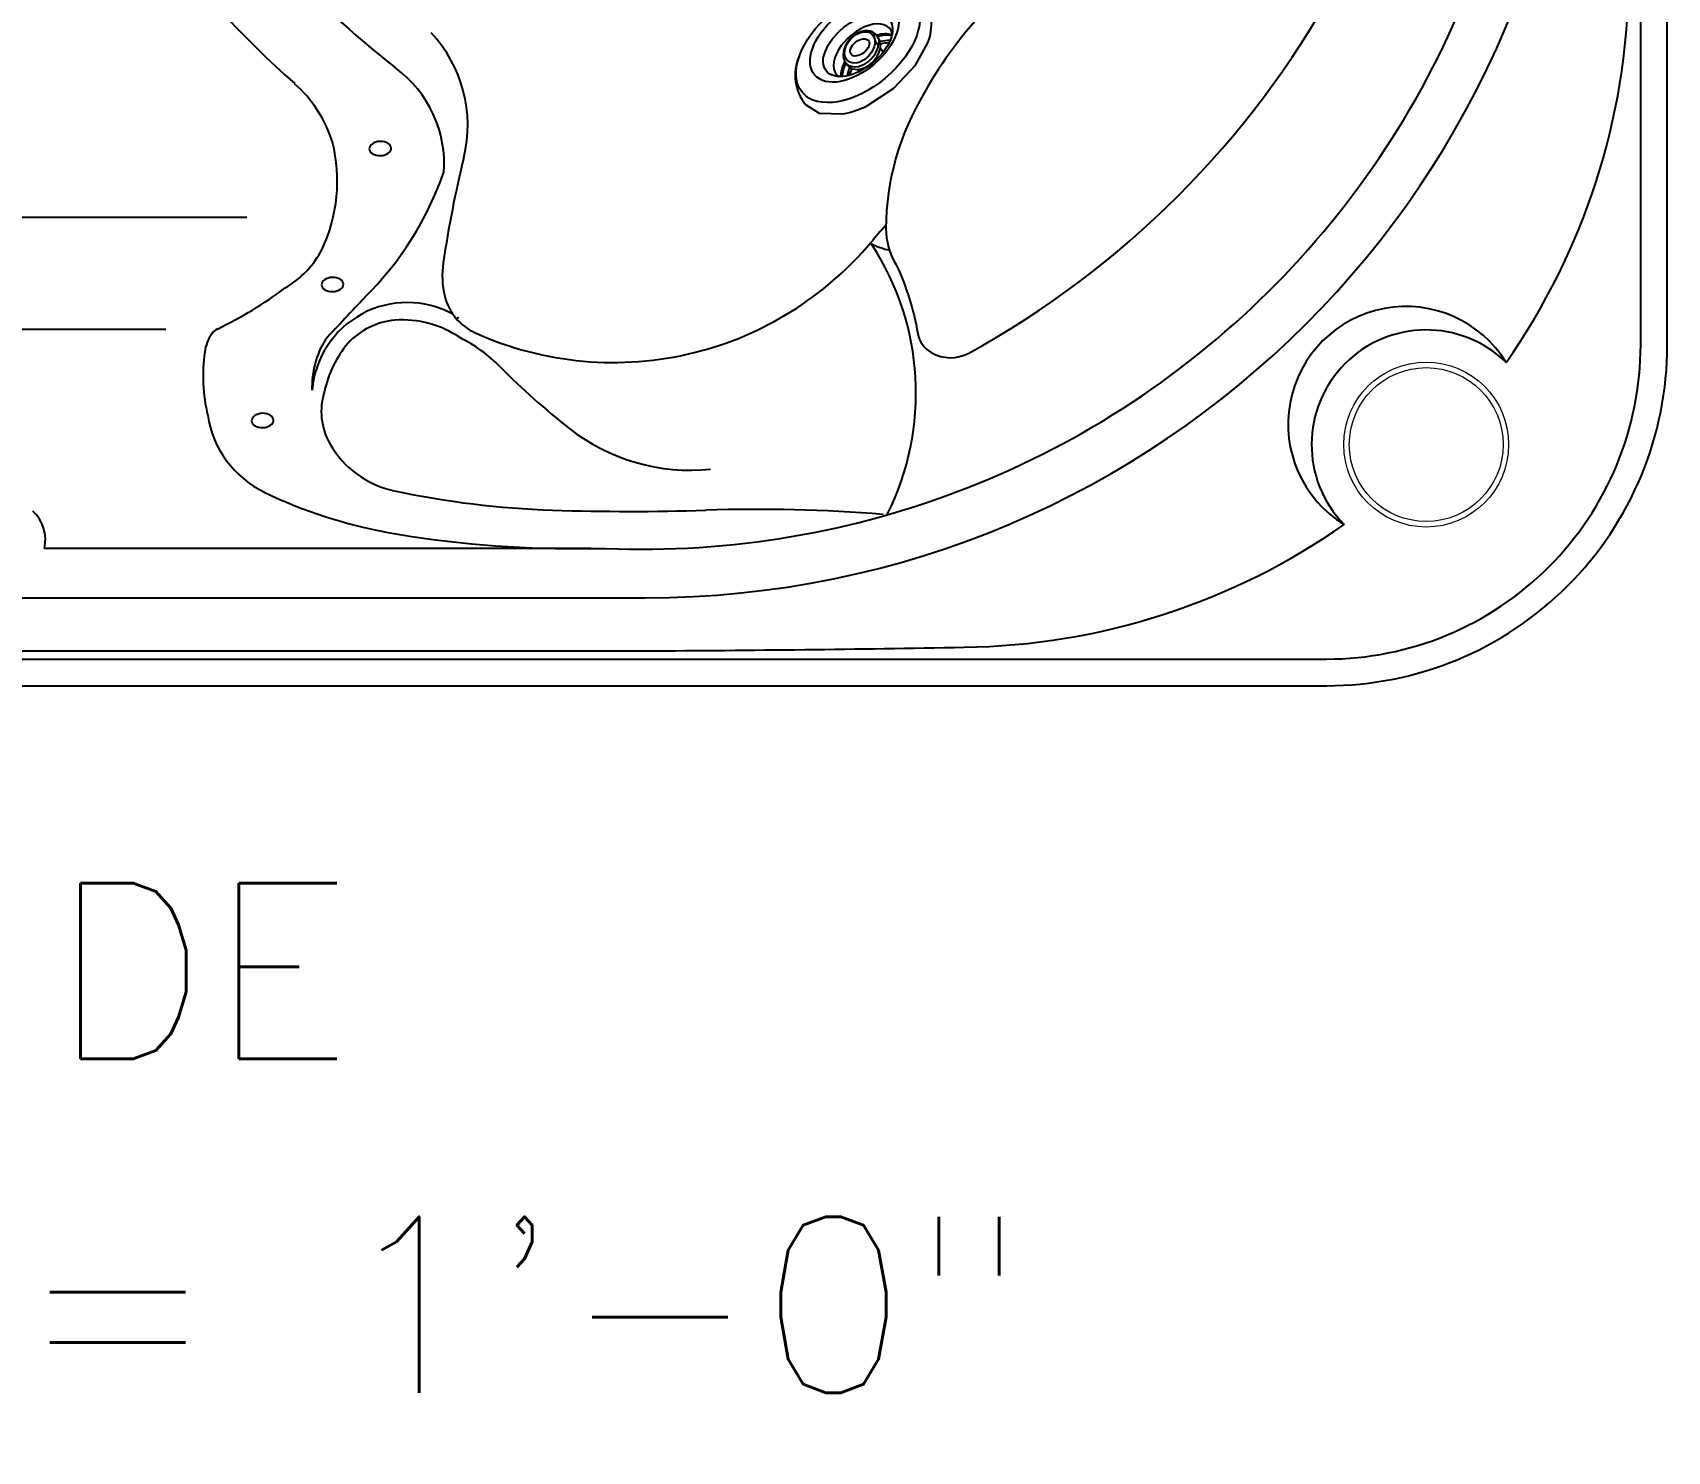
# Model space of a CAD drawing. Extents: x 409 to 498, y 628 to 778.
# Drawn here: x 460.39 to 497.58, y 628.05 to 660.31 of the extents above; entities that cross this region are included whole.
import ezdxf
from ezdxf.enums import TextEntityAlignment as Align

# ---------------------------------------------------------------- set-up
doc = ezdxf.new("R2010")
doc.units = 0
doc.header["$MEASUREMENT"] = 0
for name, color, linetype in [('1', 4, 'Continuous'), ('2', 7, 'Continuous'), ('DIM', 3, 'Continuous')]:
    doc.layers.add(name, color=color, linetype=linetype)
doc.styles.add('SIMPLEX', font='simplex')

# ---------------------------------------------------------------- blocks, each defined once
blk = doc.blocks.new('MJET')
at = {"layer": '1', "color": 3}
for p, q in [((-0.946, -0.157), (-0.852, -0.104)), ((-0.554, -0.74), (-0.502, -0.71))]:
    blk.add_line(p, q, dxfattribs=at)
at = {"layer": '1'}
blk.add_lwpolyline([(0.046, -2.04), (0.288, -1.764), (0.39, -1.23, 0.071169), (0.294, -0.656), (0, 0), (-0.436, 0.572), (-0.895, 0.93, 0.106361), (-1.412, 1.095), (-1.729, 1.037)], format="xyb", dxfattribs=at)
for centre, radius, start, end in [((-1.222, 0.134), 1.036, 119.3208, 174.577), ((-0.481, -1.132), 1.05, 236.7737, 300.1392)]:
    blk.add_arc(centre, radius, start, end, dxfattribs=at)
at = {"layer": '1', "color": 3}
for centre, radius, start, end in [((-0.134, -0.092), 0.966, 169.3755, 182.7087), ((-0.077, -0.06), 0.966, 172.9807, 184.5691), ((-1.256, -0.243), 0.0367, 125.7131, 173.0988), ((-1.077, -0.503), 0.352, 100.3995, 124.643), ((-1.136, -0.322), 0.165, 61.4818, 91.5367), ((-1.07, -0.2), 0.0266, 348.2864, 61.4818), ((-0.134, -0.092), 0.966, 238.8747, 251.0567), ((-0.077, -0.06), 0.966, 237.3676, 247.1634)]:
    blk.add_arc(centre, radius, start, end, dxfattribs=at)
at = {"layer": '1'}
blk.add_ellipse((-1.085, -0.649), major_axis=(-0.847, 1.421), ratio=0.582043, dxfattribs=at)
at = {"layer": '1', "color": 3}
for centre, major_axis, ratio in [((-1.202, -0.713), (-0.617, 1.016), 0.582633), ((-1.093, -0.651), (-0.462, 0.802), 0.562663), ((-1.041, -0.616), (-0.255, 0.321), 0.687109), ((-1.04, -0.617), (-0.121, 0.22), 0.601926)]:
    blk.add_ellipse(centre, major_axis=major_axis, ratio=ratio, dxfattribs=at)
for centre, major_axis, ratio, start_param, end_param in [((-0.931, -0.553), (-0.427, 0.679), 0.579291, 6.026519, 9.533585), ((-0.678, -0.427), (-0.427, 0.679), 0.579291, 6.578896, 7.179786), ((-0.644, -0.404), (-0.427, 0.679), 0.579291, 6.646969, 7.192996), ((-1.006, -0.596), (-0.285, 0.376), 0.697464, 6.107579, 11.857587), ((-1.168, -0.222), (-0.124, -0.017), 0.236606, 6.126494, 9.424778), ((-0.941, -0.561), (-0.285, 0.376), 0.697464, 2.921818, 6.286736), ((-0.678, -0.427), (-0.427, 0.679), 0.579291, 8.429339, 8.995074), ((-0.644, -0.404), (-0.427, 0.679), 0.579291, 8.436954, 8.937403)]:
    blk.add_ellipse(centre, major_axis=major_axis, ratio=ratio, start_param=start_param, end_param=end_param, dxfattribs=at)
blk = doc.blocks.new('2011PULSE')
at = {"layer": '1', "color": 2, "linetype": 'Continuous'}
blk.add_line((56.686, 10.648), (32.314, 10.648), dxfattribs=at)
at = {"layer": '1', "color": 3, "linetype": 'Continuous'}
for p, q in [((61.495, 8.387), (61.47, 8.342)), ((54.841, 8.1), (34.159, 8.1)), ((64.006, 3.125), (52.075, 3.125)), ((64.006, 3.125), (64.846, 3.125)), ((64.506, 3.125), (64.006, 3.125)), ((50.887, 2), (65.75, 2)), ((23.25, 0.793), (65.75, 0.793))]:
    blk.add_line(p, q, dxfattribs=at)
at = {"layer": '1', "linetype": 'Continuous'}
blk.add_lwpolyline([(7.75, 0), (81.25, 0, 0.414214), (89, 7.75), (89, 81.25, 0.414214), (81.25, 89), (7.75, 89, 0.414214), (0, 81.25), (0, 7.75, 0.414214), (7.75, 0)], format="xyb", dxfattribs=at)
at = {"layer": '1', "color": 3, "linetype": 'Continuous'}
blk.add_lwpolyline([(7.75, 0.606), (81.244, 0.606, 0.414214), (88.394, 7.756), (88.394, 81.244, 0.414214), (81.244, 88.394), (7.756, 88.394, 0.414214), (0.606, 81.244), (0.606, 7.75, 0.413713)], format="xyb", close=True, dxfattribs=at)
at = {"layer": '1'}
blk.add_lwpolyline([(75.497, 16.905, 0.139939), (72.103, 13.497, 0.13657), (71.223, 10.397, 0.135613), (71.45, 9.591, -0.068851), (71.947, 8.011, 0.225097), (72.255, 7.577, 0.255346), (73.106, 7.564, 0.142373), (81.436, 15.894, 0.255346), (81.423, 16.745, 0.225097), (80.989, 17.053, -0.068851), (79.409, 17.55, 0.135613), (78.603, 17.776, 0.13657), (75.503, 16.897)], format="xyb", dxfattribs=at)
at = {"layer": '1', "lineweight": 5}
blk.add_circle((83.515, 5.485), 1.875, dxfattribs=at)
at = {"layer": '1', "color": 3, "lineweight": 5}
blk.add_circle((83.515, 5.485), 1.75, dxfattribs=at)
at = {"layer": '1', "color": 3, "linetype": 'Continuous'}
for centre, radius, start, end in [((65.695, 23.321), 20.214, 267.5927, 3.3288), ((65.75, 23.25), 21.25, 270, 0), ((74.606, 32.547), 25.274, 206.7535, 228.2347), ((72.664, 16.217), 15.463, 325.0272, 359.1873), ((58.624, 12.748), 3.084, 346.2831, 43.0847), ((55.773, 11.457), 3, 17.5803, 48.2347), ((55.094, 11.478), 3.647, 334.9048, 14.0431), ((87.071, 5.804), 26.198, 166.2831, 171.6215), ((83.768, -0.776), 16.852, 138.1013, 139.8928), ((65.014, 15.02), 7.668, 283.9358, 319.8928), ((65.732, 6.659), 6.175, 333.3699, 33.2593), ((56.418, 10.973), 2.236, 300.6808, 332.2337), ((63.049, 9.327), 1.92, 171.1658, 194.0288), ((51.731, 16.91), 9.785, 295.9601, 306.556), ((60.335, 6.543), 2.174, 61.519, 175.2667), ((62.399, 9.164), 1.25, 194.0288, 245.8145), ((83.053, 5.947), 2.68, 31.6481, 238.352), ((60.216, 6.629), 1.695, 95.5087, 136.8652), ((60.217, 5.977), 2.345, 55.5212, 94.019), ((56.684, 7.462), 0.968, 145.6654, 172.2674), ((56.124, 7.844), 0.29, 110.848, 145.6654), ((59.988, 4.82), 3.46, 44.6893, 63.2528), ((65.019, 14.999), 7.646, 245.8145, 283.9358), ((59.496, 7.048), 3.81, 171.7828, 193.6376), ((61.018, 6.124), 2.632, 140.7929, 167.3745), ((74.249, 18.928), 16.6, 224.6893, 231.9992), ((58.097, 6.5), 2.33, 188.6615, 244.1732), ((66.77, 9.355), 4.452, 231.9992, 275.9534), ((61.819, 14.191), 10.875, 244.1732, 259.8067), ((51.237, 3.326), 0.863, 346.5425, 48.2118), ((63.985, 26.24), 23.117, 259.8067, 270.6694), ((72.783, 16.336), 15.463, 270.8127, 304.9728), ((63.11, 555.528), 554.741, 270.27267, 271.02178)]:
    blk.add_arc(centre, radius, start, end, dxfattribs=at)
at = {"layer": '1', "color": 2, "linetype": 'Continuous'}
for centre, radius, start, end in [((74.497, 32.432), 23.367, 213.7083, 231.8648), ((58.46, 11.865), 2.714, 355.7609, 53.6803), ((58.46, 11.865), 2.714, 355.7609, 53.6803), ((54.086, 14.161), 7.501, 314.7802, 340.7589), ((71.7, 11.72), 1.855, 244.2648, 257.6807), ((135.927, -63.703), 105.465, 136.54829, 137.2587), ((60.289, 6.777), 2.125, 148.8787, 181.4722), ((83.515, 5.485), 2.608, 45.7601, 224.2401), ((59.867, 6.241), 1.49, 162.0808, 209.9684), ((60.503, 6.608), 2.224, 209.9684, 257.9496), ((64.305, 24.418), 20.434, 257.9496, 268.1311), ((65.407, 58.191), 54.226, 268.1311, 271.8126), ((68.284, -32.713), 36.724, 85.5052, 91.8126)]:
    blk.add_arc(centre, radius, start, end, dxfattribs=at)
at = {"layer": '1', "color": 2, "extrusion": (0, 0, -1)}
for centre in [(59.719, 12.221), (58.632, 9.127), (57.042, 6.034)]:
    blk.add_ellipse(centre, major_axis=(-0.25, -0.008), ratio=0.649149, dxfattribs=at)
at = {"layer": '2', "color": 1, "rotation": 279.2095484814725}
blk.add_blockref('MJET', (71.403, 13.591), dxfattribs=at)

msp = doc.modelspace()

# ---------------------------------------------------------------- block references
at = {"layer": '1'}
msp.add_blockref('2011PULSE', (408.577, 645.46), dxfattribs=at)

# ---------------------------------------------------------------- texts
at = {"layer": 'DIM', "style": 'SIMPLEX'}
for s, p in [('DOOR SIDE', (453.077, 636.972)), ('SCALE: 1/4" = 1\'-0"', (453.149, 629.379))]:
    msp.add_text(s, height=4, dxfattribs=at).set_placement(p, align=Align.CENTER)

doc.saveas('drawing.dxf')
